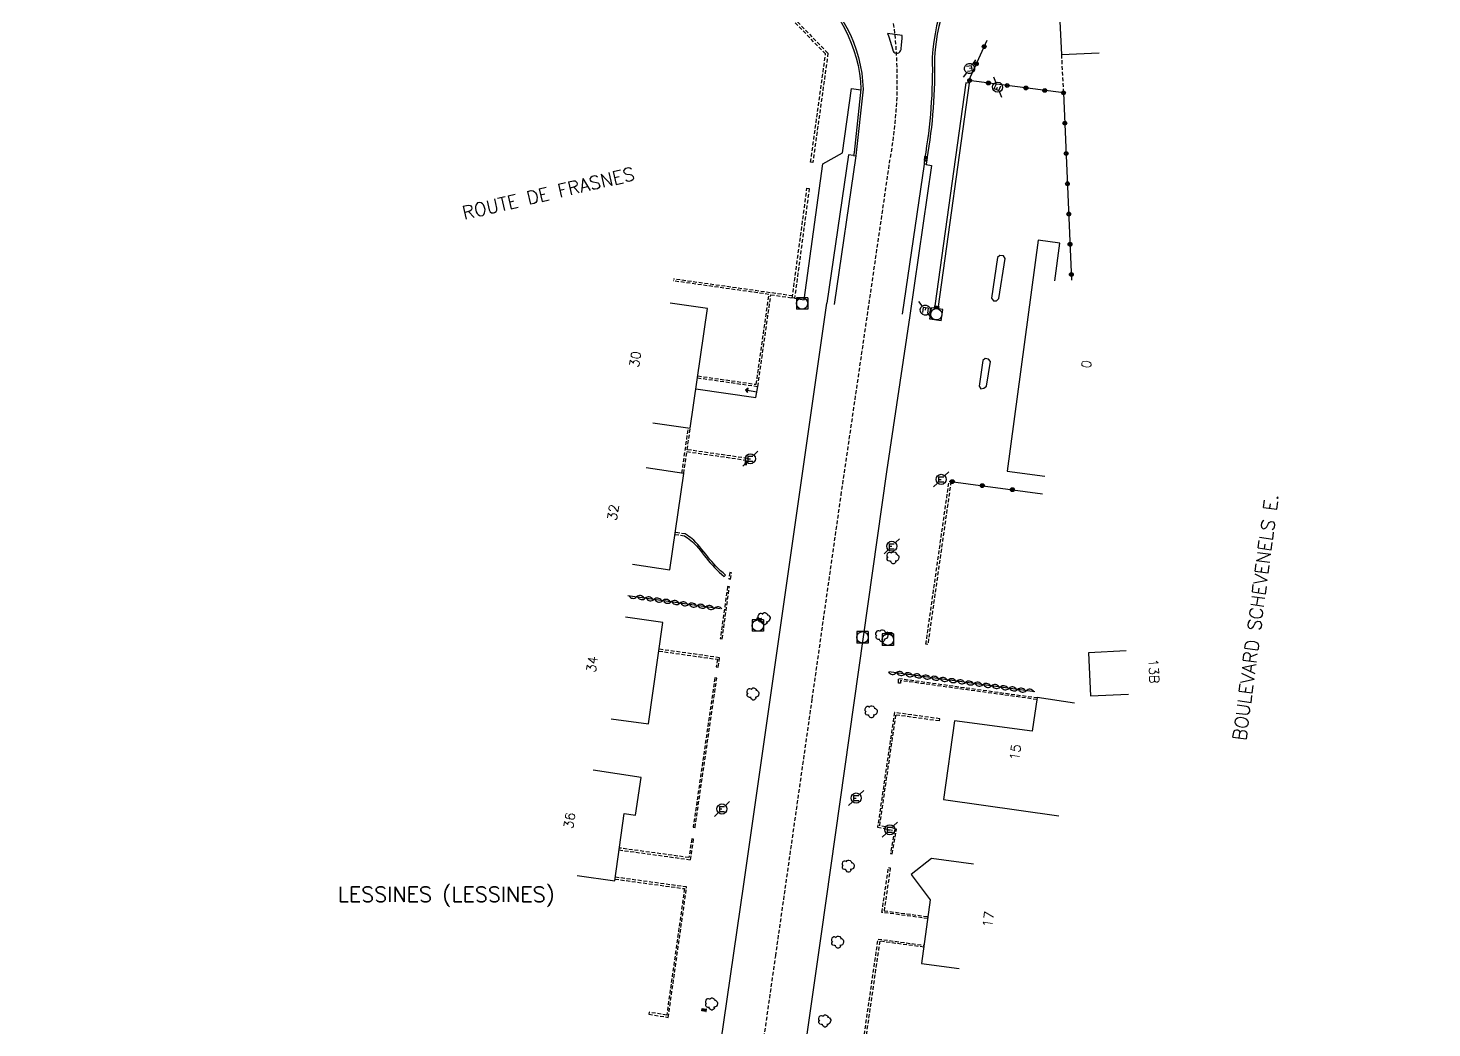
# Model space of a CAD drawing. Header units: millimetres. Extents: x 111000 to 112001, y 155000 to 156000.
# Drawn here: x 111472.1 to 111657.4, y 155745.2 to 155877.2 of the extents above; entities that cross this region are included whole.
import ezdxf
from ezdxf.enums import TextEntityAlignment as Align

# ---------------------------------------------------------------- set-up
doc = ezdxf.new("R2010")
doc.units = ezdxf.units.MM
doc.linetypes.add('DASHED', pattern=[0.75, 0.5, -0.25])
doc.layers.get('0').update_dxf_attribs({"linetype": 'CONTINUOUS'})
for name, color, linetype in [('W0001', 6, 'DASHED'), ('W0008', 7, 'CONTINUOUS'), ('W0100', 7, 'CONTINUOUS'), ('W0112', 1, 'DASHED'), ('W0300', 7, 'CONTINUOUS'), ('W0310', 3, 'CONTINUOUS'), ('W0322', 7, 'CONTINUOUS'), ('W0334', 7, 'CONTINUOUS'), ('W0400', 7, 'CONTINUOUS'), ('W0420', 7, 'CONTINUOUS'), ('W0471', 7, 'CONTINUOUS'), ('W0980', 7, 'CONTINUOUS'), ('W0989', 7, 'CONTINUOUS'), ('W0991', 7, 'CONTINUOUS')]:
    doc.layers.add(name, color=color, linetype=linetype)
doc.styles.get("Standard").update_dxf_attribs({"font": 'romans.shx', "width": 0.85})

# ---------------------------------------------------------------- blocks, each defined once
blk = doc.blocks.new('t322o')
at = {"color": 0, "linetype": 'Continuous'}
for radius in [0.25, 0.150337]:
    blk.add_circle((0, 0), radius, dxfattribs=at)
blk = doc.blocks.new('T471')
for p, q in [((-0.333334, 0.333334), (-0.333334, -0.333334)), ((-0.333334, 0.333334), (0.333334, 0.333334)), ((-0.333334, 0), (0, 0)), ((0.500001, 0.500001), (1.000002, 1.000002)), ((-0.500001, -0.500001), (-1.000002, -1.000002)), ((-0.333334, -0.333334), (0.333334, -0.333334))]:
    blk.add_line(p, q)
blk.add_ellipse((0, 0), major_axis=(0.4714054636000732, 0.4714054636000732), ratio=1, start_param=5.497787143782138, end_param=11.78097245096172)
blk = doc.blocks.new('T400')
for p, q in [((-0.15, 0.3), (0.15, 0.3)), ((-0.15, -0.25), (-0.15, 0.3)), ((-0.15, 0.15), (0.15, 0.15)), ((-0.15, 0), (0.15, 0)), ((0.15, 0.3), (0.15, -0.25)), ((-0.15, -0.15), (0.15, -0.15)), ((-0.15, -0.25), (-0.15, -0.3)), ((-0.15, -0.3), (0.15, -0.3)), ((0.15, -0.3), (0.15, -0.25))]:
    blk.add_line(p, q)
blk = doc.blocks.new('T420')
for p, q in [((0.7499999999708962, 0.75), (-0.7500000000291038, 0.75)), ((-0.7500000000291038, 0.75), (-0.7500000000291038, -0.75)), ((0.75, 0.75), (0.75, -0.75)), ((0.7499999999708962, -0.75), (-0.7500000000291038, -0.75))]:
    blk.add_line(p, q)
blk.add_ellipse((0, 0), major_axis=(-0.5303300858918937, 0.5303300858918937), ratio=0.9999999999925214, start_param=3.926990816990981, end_param=10.21017612417057)
blk = doc.blocks.new('T300')
for p, q in [((-0.7999991999999999, 0.5142852), (-0.8571420000000001, 0.3428568)), ((-0.8571420000000001, 0.3428568), (-0.8571420000000001, 0.1714284)), ((-0.8571420000000001, 0.1714284), (-0.7428564, 0.05714279999999999)), ((-0.6857135999999999, 0.6285708), (-0.7999991999999999, 0.5142852)), ((-0.7999991999999999, -0.05714279999999999), (-0.7428564, 0.05714279999999999)), ((-0.7428564, 0.05714279999999999), (-0.6857135999999999, 0.1142856)), ((-0.5714279999999999, 0.6857135999999999), (-0.6857135999999999, 0.6285708)), ((-0.4571423999999999, 0.6857135999999999), (-0.5714279999999999, 0.6857135999999999)), ((-0.285714, 0.6285708), (-0.4571423999999999, 0.6857135999999999)), ((-0.285714, 0.6285708), (-0.1714284, 0.7428564)), ((-0.2285712, 0.5714279999999999), (-0.285714, 0.6285708)), ((-0.1714284, 0.7428564), (-0.05714279999999999, 0.7999991999999999)), ((-0.05714279999999999, 0.7999991999999999), (0.05714279999999999, 0.7999991999999999)), ((0.05714279999999999, 0.7999991999999999), (0.2285712, 0.7428564)), ((0.2285712, 0.7428564), (0.3428568, 0.6285708)), ((0.3428568, 0.6285708), (0.3999996, 0.5142852)), ((0.4571423999999999, 0.4571423999999999), (0.3428568, 0.4571423999999999)), ((0.3999996, 0.5142852), (0.3999996, 0.4571423999999999)), ((0.5714279999999999, 0.3999996), (0.4571423999999999, 0.4571423999999999)), ((0.5714279999999999, 0.3999996), (0.6857135999999999, 0.285714)), ((0.6857135999999999, 0.285714), (0.7428564, 0.1714284)), ((0.7428564, 0.05714279999999999), (0.6857135999999999, -0.1714284)), ((0.7428564, 0.1714284), (0.7428564, 0.05714279999999999)), ((-0.7999991999999999, -0.1714284), (-0.7999991999999999, -0.05714279999999999)), ((-0.7999991999999999, -0.2285712), (-0.7999991999999999, -0.1714284)), ((-0.7428564, -0.3428568), (-0.7999991999999999, -0.2285712)), ((-0.6857135999999999, -0.3999996), (-0.7428564, -0.3428568)), ((-0.5142852, -0.4571423999999999), (-0.6857135999999999, -0.3999996)), ((-0.3999996, -0.4571423999999999), (-0.5142852, -0.4571423999999999)), ((-0.3999996, -0.4571423999999999), (-0.3428568, -0.4571423999999999)), ((-0.3428568, -0.4571423999999999), (-0.3428568, -0.3999996)), ((-0.3428568, -0.5142852), (-0.3428568, -0.4571423999999999)), ((-0.285714, -0.6285708), (-0.3428568, -0.5142852)), ((-0.1714284, -0.7428564), (-0.285714, -0.6285708)), ((-0.05714279999999999, -0.7999991999999999), (-0.1714284, -0.7428564)), ((0.05714279999999999, -0.7999991999999999), (-0.05714279999999999, -0.7999991999999999)), ((0.1714284, -0.7428564), (0.05714279999999999, -0.7999991999999999)), ((0.2285712, -0.6857135999999999), (0.1714284, -0.7428564)), ((0.285714, -0.4571423999999999), (0.2285712, -0.4571423999999999)), ((0.285714, -0.6285708), (0.2285712, -0.6857135999999999)), ((0.4571423999999999, -0.3999996), (0.285714, -0.4571423999999999)), ((0.3428568, -0.5142852), (0.285714, -0.6285708)), ((0.3428568, -0.5142852), (0.3428568, -0.4571423999999999)), ((0.5714279999999999, -0.3428568), (0.4571423999999999, -0.3999996)), ((0.6285708, -0.285714), (0.5714279999999999, -0.3428568)), ((0.6857135999999999, -0.1714284), (0.6285708, -0.285714))]:
    blk.add_line(p, q)
blk = doc.blocks.new('t310o')
at = {"color": 0, "linetype": 'Continuous'}
for centre, start, end in [((-0.4999987064074958, 0.3750017247803044), 216.8699, 323.1304), ((0.5000012935925042, -0.3749982752196956), 36.8699, 143.1303)]:
    blk.add_arc(centre, 0.625, start, end, dxfattribs=at)

msp = doc.modelspace()

# ---------------------------------------------------------------- linework, layer by layer
at = {"layer": 'W0001', "flags": 128}
msp.add_lwpolyline([(111582.9963303967, 155840.0993868014), (111585.8597966528, 155859.7950655911, 0.1160650496499182), (111584.6296356502, 155886.1394630089)], format="xyb", dxfattribs=at)
at = {"layer": 'W0001'}
msp.add_lwpolyline([(111521.3104620337, 155407.0767177333), (111529.0223475377, 155459.92818952), (111542.3719996692, 155554.3287730552), (111554.4464284665, 155639.693269187), (111561.9621345056, 155692.7564535775), (111570.7723280911, 155754.7457044473), (111575.6065332396, 155788.72554407), (111579.4122491119, 155815.5535478644), (111582.9963303967, 155840.0993868014)], dxfattribs=at)
at = {"layer": 'W0008'}
for points in [[(111659.1626535534, 155921.755116635, -0.0004923902070278767), (111654.7033292979, 155920.6006990821, -1.392411315537651e-05), (111644.495594031, 155917.9691752483, 5.603262293967362e-06), (111619.1192316683, 155911.4276751891, 0.0001108924710795694), (111613.7500476474, 155910.0422766925, -0.0001337490644567967), (111609.2983514644, 155908.8938325657, -0.0282394183907317), (111609.1603334625, 155908.8664661268, -0.003483575315086739), (111608.0305727607, 155908.7161069953, -0.1695831023111407), (111603.8785746474, 155909.6037880987, -0.1132115750505148), (111601.8747004309, 155911.5549000137, 0.01708643997780636), (111601.2370555957, 155912.8494874785, -0.06669472755393394), (111600.5063248559, 155916.2970028561, -0.0682411247692219), (111600.7149474324, 155919.7356435235, -0.009222579995415535), (111602.1054204866, 155926.0935014017, -0.01954163058986219), (111602.9333137761, 155929.0522500095, -0.0005521788097170717), (111603.6783835862, 155931.3542831698, -0.0001131622250464942), (111607.3289193526, 155942.5822788294, -0.001336664073710794), (111608.78291983, 155947.0106545028, -0.0007056545251720496), (111611.5713514177, 155955.387636382)], [(111701.3469737707, 155907.8542341542), (111701.2877439789, 155910.1161473478), (111700.8542429042, 155916.6987754277), (111700.7122878269, 155918.5645891821), (111700.665480077, 155919.1684305889), (111698.9040929135, 155921.4662990599), (111698.3458830425, 155921.4385242538, 0.03064835828589179), (111674.0568079224, 155918.1245612813), (111666.8737687641, 155916.5950867869), (111656.8325305561, 155913.9456332927, 0.01066265458421821), (111616.5433152656, 155902.8651327358), (111609.7459356017, 155900.9453830892, 0.06841771909286491), (111605.1032633042, 155898.933208634, 0.09061822028859218), (111604.3018129313, 155898.2212468445, 0.0600275287952899), (111601.8946232923, 155894.2398856656, -0.08644381611968814), (111597.8396151642, 155888.231244657, 0.1688942990811697), (111591.7397764626, 155873.3781164245, -0.04839495107611154), (111590.7341687499, 155859.9509350942), (111590.6388557098, 155859.2020891927), (111590.3558388186, 155859.2446778584), (111587.4818812835, 155839.446234108)], [(111538.8375159383, 155885.9844138806), (111542.4618869439, 155886.6083077023), (111547.4159367672, 155887.5378478514, 0.0124977514435475), (111552.7242195003, 155888.6997168078, -0.09007988497235624), (111564.0211965503, 155890.4375336969, -0.1260102133446327), (111567.535383008, 155888.0915459027, 0.1075124008903079), (111574.5454845387, 155883.3585551794, -0.2284824829679973), (111582.0193921281, 155869.1582627482), (111581.1229695363, 155860.8161412642), (111581.05361828, 155860.3906130609), (111581.3637544871, 155860.3454533238), (111578.5107795098, 155840.7525394949)]]:
    msp.add_lwpolyline(points, format="xyb", dxfattribs=at)
msp.add_lwpolyline([(111587.4889780208, 155876.2349076395), (111585.5536043148, 155876.4985462356, -0.02589531617910865), (111586.2618089178, 155874.1817696415, 0.7310704733874509), (111587.3187833605, 155874.4020456479, 0.005095780130767638)], format="xyb", close=True, dxfattribs=at)
at = {"layer": 'W0008', "flags": 128}
for points in [[(111515.8496219317, 155407.8466947637), (111530.322, 155508.5442), (111530.322, 155508.5442), (111551.3312, 155656.8089), (111558.7129, 155708.9694), (111558.7129, 155708.9694), (111561.3379, 155728.0801), (111566.5699, 155764.1981), (111566.5699, 155764.1981), (111577.5212153598, 155840.8966324963)], [(111588.4715090921, 155839.3025789635), (111585.4009, 155818.6347), (111576.7582, 155757.6656), (111576.7582, 155757.6656), (111567.5949, 155693.3838), (111555.2443, 155606.2236), (111555.2443, 155606.2236), (111543.3759, 155521.9794), (111532.9811, 155448.5216), (111527.4528132203, 155411.1275853098), (111527.4528132203, 155411.1275853098)]]:
    msp.add_lwpolyline(points, dxfattribs=at)
at = {"layer": 'W0100'}
for p, q in [((111568.159517272, 155828.4501490916), (111568.4161, 155829.9128)), ((111560.25, 155829.6018), (111568.159517272, 155828.4501490916))]:
    msp.add_line(p, q, dxfattribs=at)
for points in [[(111673.2411772125, 155911.241560882), (111671.9221036427, 155916.0644277595), (111666.6083703786, 155914.6111002504), (111660.6341301225, 155912.9664501774), (111653.7655715131, 155911.0548618853), (111642.9047716469, 155908.0482858318), (111637.9099092146, 155906.6342519946), (111633.9700641814, 155905.6004744101), (111628.9694178622, 155904.2458301061), (111624.1334908859, 155902.8844576478), (111619.2319135603, 155901.5349186855), (111613.3116494775, 155899.8425274069), (111607.2795434532, 155898.2226030872), (111608.4860554143, 155873.7121736705), (111613.4800087888, 155873.9579981878)], [(111568.287808636, 155829.1814745458), (111566.8103691975, 155829.4406515233), (111567.0400869702, 155829.1131919915), (111567.1378287293, 155829.6703692959), (111566.8103691975, 155829.4406515233)], [(111544.5781471823, 155765.3497371162), (111549.5317, 155764.6698), (111550.753125195, 155773.5682614486), (111552.256012665, 155773.3408207916), (111553.0055, 155778.2933), (111546.6818001129, 155779.2503020945)]]:
    msp.add_lwpolyline(points, dxfattribs=at)
at = {"layer": 'W0100', "flags": 128}
for points in [[(111607.6315009542, 155843.8794180324), (111608.2935, 155848.8354), (111605.406, 155849.2211), (111601.3356, 155818.7477), (111601.3356, 155818.7477), (111606.2915842618, 155818.0857181293)], [(111554.5532650671, 155825.1076767044), (111559.5023, 155824.3956), (111561.7748, 155840.1898), (111561.7748, 155840.1898), (111556.8257650671, 155840.9018767044)], [(111551.8595740948, 155806.440544147), (111556.8087, 155805.7291), (111558.6365, 155818.4441), (111558.6365, 155818.4441), (111553.6873740948, 155819.155544147)], [(111549.0554310717, 155786.0615841007), (111554.0066, 155785.3645), (111555.891, 155798.7488), (111555.891, 155798.7488), (111550.9398310717, 155799.4458841007)], [(111617.0552589989, 155795.012270151), (111612.0618, 155794.7566), (111612.3534, 155789.0614), (111612.3534, 155789.0614), (111617.3468589989, 155789.317070151)], [(111610.2382214737, 155788.1113859805), (111605.2913, 155788.838), (111604.6412, 155784.412), (111594.3935, 155785.7853), (111592.9463, 155775.3753), (111592.9463, 155775.3753), (111608.1733611494, 155773.2584313261)], [(111596.867033518, 155766.8501144775), (111591.3499, 155767.6002), (111588.6574, 155765.5114), (111591.1823, 155762.152), (111590.0417, 155753.7625), (111590.0417, 155753.7625), (111594.9961210418, 155753.088918423)]]:
    msp.add_lwpolyline(points, dxfattribs=at)
at = {"layer": 'W0112'}
msp.add_line((111558.3888562918, 155818.4796991482), (111559.2535281518, 155824.431393774), dxfattribs=at)
for points in [[(111571.2214639033, 155880.2073827613), (111571.3971076535, 155880.0294803358), (111571.5394295939, 155880.169995336), (111577.6798135364, 155873.9118152547), (111575.6793915652, 155859.4885711489), (111575.3822360103, 155859.5297849352), (111577.3623997743, 155873.8069653246), (111571.5010357726, 155879.7807727913), (111571.3592684931, 155879.64080541), (111571.0079809927, 155879.996610261)], [(111572.9706012291, 155841.596274808), (111574.904167887, 155856.0871595604), (111575.2015323612, 155856.0474812356), (111573.2679657033, 155841.5565964832)], [(111593.9096, 155817.3746), (111590.8513, 155795.8454), (111590.6038, 155795.8806), (111593.6621, 155817.4097)], [(111564.7145, 155805.3649), (111564.5826, 155804.5261), (111564.8296, 155804.4873), (111564.9615, 155805.326)], [(111563.7112, 155796.59), (111564.6684, 155803.4631), (111564.4208, 155803.4976), (111563.4636, 155796.6245)], [(111562.7471, 155791.4403), (111559.8832, 155771.7552), (111560.1306, 155771.7192), (111562.9945, 155791.4043)], [(111586.1556657803, 155768.2263833907), (111586.7345668433, 155771.4936165398), (111584.5062323279, 155771.9341062604), (111586.6591270957, 155786.5893794411), (111592.4157356243, 155785.795245411), (111592.4499, 155786.0429), (111586.4478, 155786.8709), (111584.2243, 155771.735), (111586.4456394837, 155771.2958930339), (111585.9095, 155768.27)]]:
    msp.add_lwpolyline(points, close=True, dxfattribs=at)
for points in [[(111608.4860554143, 155873.7121736705), (111608.7676010952, 155868.6627844006)], [(111560.4964196019, 155831.3048734065), (111568.2038419446, 155830.1959145941), (111569.8908896293, 155842.0604939824), (111557.2495302174, 155843.8471051038)], [(111573.007426353, 155841.8722563076), (111557.2845192124, 155844.0946445354)], [(111560.4608157667, 155831.0574216599), (111568.4161, 155829.9128), (111570.1384, 155842.0253), (111572.9706012291, 155841.596274808)], [(111558.6365, 155818.4441), (111559.0553352888, 155821.3231693248), (111566.7768146458, 155820.2013802651), (111566.6872465502, 155819.6231700003), (111566.9343, 155819.5849), (111567.0625, 155820.4125), (111559.0913254319, 155821.5705651855), (111559.5023, 155824.3956)], [(111557.4782215504, 155810.386593442), (111558.7522975147, 155810.2034431434), (111558.9303531665, 155810.0799150779), (111559.1530654053, 155809.9220331195), (111559.3703611019, 155809.7616528572), (111559.5802053488, 155809.596955156), (111559.7804675434, 155809.4267227282), (111560.0618896453, 155809.1585133846), (111560.3291379335, 155808.8725703084), (111560.5870026545, 155808.5714023008), (111560.8387883675, 155808.2591604011), (111561.0880015482, 155807.9402351493), (111561.3432940755, 155807.6117021481), (111561.6009517338, 155807.2839047604), (111561.8634965699, 155806.9587381788), (111562.1333440148, 155806.6380995401), (111562.415638717, 155806.3207604869), (111562.7122334174, 155806.009219918), (111563.0198987461, 155805.7037504343), (111563.3335172489, 155805.405745758), (111563.6503081231, 155805.1132193116), (111563.9681445837, 155804.8239943081), (111564.1364, 155805.0089), (111563.8199, 155805.2969), (111563.5057, 155805.587), (111563.196, 155805.8812), (111562.8933, 155806.1816), (111562.5996, 155806.4901), (111562.3246, 155806.7991), (111562.058, 155807.1158), (111561.7975, 155807.4384), (111561.5407, 155807.7651), (111561.2852, 155808.0939), (111561.0346, 155808.4146), (111560.7793, 155808.7312), (111560.5155, 155809.0393), (111560.2396, 155809.3345), (111559.9478, 155809.6126), (111559.7384, 155809.7906), (111559.5218, 155809.9606), (111559.2996, 155810.1246), (111559.0739, 155810.2846), (111558.8463, 155810.4425), (111557.5137937578, 155810.6340497373)], [(111555.3615825782, 155794.9885147106), (111563.0829349191, 155793.9014114365), (111562.9328721498, 155792.9199865807), (111563.18, 155792.8822), (111563.3683, 155794.1137), (111555.3964367832, 155795.236073157)], [(111605.2550113924, 155788.5909405056), (111587.2480063842, 155791.0935278547), (111587.2318086155, 155790.7583332129), (111586.9821, 155790.7704), (111587.0115, 155791.3788), (111605.2913, 155788.8383)], [(111550.0905125945, 155768.7409231021), (111559.5339, 155767.4447), (111559.9347, 155770.1538), (111559.6874, 155770.1904), (111559.3228052302, 155767.7260195337), (111550.1245094503, 155768.9886007429)], [(111549.5621776029, 155764.8918387919), (111558.7387500148, 155763.6322393867), (111556.384280293, 155746.9171934759), (111554.0757040523, 155747.3135762709), (111554.0333981044, 155747.0671818579), (111556.5959, 155746.6272), (111559.0213, 155763.8458), (111549.5961744588, 155765.1395164327)], [(111590.8457663348, 155759.6766807079), (111584.7988, 155760.4988), (111585.6607, 155766.4026), (111585.9080776828, 155766.3664851545), (111585.0826496379, 155760.7125089489), (111590.8794454136, 155759.92440176)], [(111590.3327395237, 155755.9031944449), (111584.5067231894, 155756.6952743342), (111582.2962371754, 155741.3764950391), (111582.0488, 155741.4122), (111584.2947, 155756.9764), (111590.3664186025, 155756.150915497)]]:
    msp.add_lwpolyline(points, dxfattribs=at)
at = {"layer": 'W0310'}
msp.add_line((111563.4484, 155800.5406), (111551.2632483252, 155802.292233522), dxfattribs=at)
at = {"layer": 'W0310', "flags": 128}
msp.add_lwpolyline([(111604.9849, 155789.6), (111585.7309, 155792.2243), (111585.7309, 155792.2243)], dxfattribs=at)
at = {"layer": 'W0322'}
msp.add_line((111593.9096, 155817.3746), (111605.9812222872, 155815.7621664889), dxfattribs=at)
msp.add_lwpolyline([(111608.7676010952, 155868.6627844006), (111596.271535923, 155870.3119551689), (111598.6929734623, 155875.6398160552)], dxfattribs=at)
at = {"layer": 'W0322', "flags": 128}
msp.add_lwpolyline([(111608.7676010952, 155868.6627844006), (111609.8386619647, 155843.9546029296)], dxfattribs=at)
at = {"layer": 'W0334'}
for points in [[(111616.5554087619, 155902.8687377255), (111616.4697093027, 155903.1562365984, 2.666615571168633e-06), (111616.4596905702, 155903.1532500939), (111609.6648090374, 155901.2342059819, 0.06841180147457564), (111604.947585623, 155899.1896544559, 0.09061822490722085), (111604.0655005752, 155898.4060615363, 0.06002752879530063), (111601.6208431681, 155894.3625414589, -0.08651918507371291), (111597.6191116376, 155888.4347577328, 0.1690804891933442), (111591.4395951226, 155873.3830349608, -0.04846076608368831), (111590.4374205582, 155859.9954988574), (111590.3558388186, 155859.2446778584)], [(111542.4690658964, 155886.6096546691), (111542.4137423565, 155886.904509389), (111547.3574319324, 155887.8320930052, 0.01247005802825082), (111552.6394226346, 155888.9878120798, -0.09033658998725906), (111564.075993364, 155890.7361274897, -0.1272361562455492), (111567.7554692254, 155888.2954670583, 0.1079497722731013), (111574.6924580501, 155883.622951336, -0.2293315683464994), (111582.3199496752, 155869.1473789459), (111581.42037852, 155860.7759568855), (111581.3637544871, 155860.3454533238)]]:
    msp.add_lwpolyline(points, format="xyb", dxfattribs=at)
for points in [[(111573.2679657033, 155841.5565964832), (111574.5399001533, 155841.3307495325), (111576.9785375667, 155859.3064938391), (111579.5959034098, 155860.7412754159), (111580.7863671094, 155869.2424282342), (111582.0119937009, 155869.0894128789)], [(111581.05361828, 155860.3906130609), (111580.3741903371, 155860.4895463251), (111577.5212153598, 155840.8966324963)], [(111590.6388557098, 155859.2020891927), (111591.3452525673, 155859.099548074), (111588.4715090921, 155839.3025789635)]]:
    msp.add_lwpolyline(points, dxfattribs=at)
msp.add_lwpolyline([(111592.2699880369, 155840.4869909615), (111596.3717277705, 155869.9325704261), (111595.8765093476, 155870.0015538565), (111591.7747696141, 155840.5559743919)], close=True, dxfattribs=at)
at = {"layer": 'W0334', "flags": 128}
msp.add_lwpolyline([(111601.0875, 155846.8269), (111600.8291, 155847.1474), (111600.3725, 155847.2104), (111600.0455, 155846.9569), (111599.2621, 155841.5659), (111599.5462, 155841.2297), (111599.9127, 155841.2256), (111600.2384, 155841.5312), (111601.0875, 155846.8269), (111601.0875, 155846.8269)], dxfattribs=at)
msp.add_lwpolyline([(111599.1162, 155833.209), (111598.8635, 155833.5159), (111598.428, 155833.5862), (111598.0985, 155833.3506), (111597.6141, 155829.9458), (111597.8659, 155829.6129), (111598.2472, 155829.7021), (111598.6037, 155829.9596), (111598.6037, 155829.9596)], close=True, dxfattribs=at)

# ---------------------------------------------------------------- block references
at = {"layer": 'W0300'}
for p in [(111586.3029, 155807.3055), (111569.2936, 155799.2633), (111584.8286, 155796.9895), (111567.8228, 155789.3243), (111583.4212, 155786.9701), (111580.3866, 155766.5903), (111579.0035, 155756.5644), (111562.3488, 155748.4051), (111577.2897, 155746.1532)]:
    msp.add_blockref('T300', p, dxfattribs=at)
at = {"layer": 'W0310'}
for p, rotation in [((111552.4064964093, 155802.127889924), 171.8196873373814), ((111553.5497444934, 155801.9635463261), 171.8196873373814), ((111554.6929925775, 155801.7992027281), 171.8196873373814), ((111555.8362406616, 155801.6348591301), 171.8196873373814), ((111556.9794887457, 155801.4705155321), 171.8196873373814), ((111558.1227368298, 155801.3061719342), 171.8196873373814), ((111559.2659849139, 155801.1418283362), 171.8196873373814), ((111560.409232998, 155800.9774847382), 171.8196873373814), ((111561.5524810821, 155800.8131411403), 171.8196873373814), ((111562.6957291662, 155800.6487975423), 171.8196873373814), ((111586.6741999659, 155792.0957292043), 172.2384725600922), ((111587.818618718, 155791.939746129), 172.2384725600922), ((111588.9630374702, 155791.7837630538), 172.2384725600922), ((111590.1074562223, 155791.6277799785), 172.2384725600922), ((111591.2518749744, 155791.4717969032), 172.2384725600922), ((111592.3962937265, 155791.315813828), 172.2384725600922), ((111593.5407124787, 155791.1598307527), 172.2384725600922), ((111594.6851312308, 155791.0038476774), 172.2384725600922), ((111595.8295499829, 155790.8478646021), 172.2384725600922), ((111596.9739687351, 155790.6918815269), 172.2384725600922), ((111598.1183874872, 155790.5358984516), 172.2384725600922), ((111599.2628062393, 155790.3799153763), 172.2384725600922), ((111600.4072249915, 155790.2239323011), 172.2384725600922), ((111601.5516437436, 155790.0679492258), 172.2384725600922), ((111602.6960624957, 155789.9119661505), 172.2384725600922), ((111603.8404812479, 155789.7559830753), 172.2384725600922)]:
    msp.add_blockref('t310o', p, dxfattribs=dict(at, rotation=rotation))
at = {"layer": 'W0322'}
for p, rotation in [((111598.2971211947, 155874.76882691), 65.55887420863351), ((111597.2627262092, 155872.4928596403), 65.55887420863351), ((111596.3750584819, 155870.2982927576), 172.4818259736447), ((111598.853567005, 155869.9711910866), 172.4818259736447), ((111601.3320755271, 155869.6440894146), 172.4818259736447), ((111603.8105840501, 155869.3169877436), 172.4818259736447), ((111606.2890925731, 155868.9898860726), 172.4818259736447), ((111608.7676010952, 155868.6627844006), 172.4818259736447), ((111608.9408321327, 155864.6665372851), 272.4821281421706), ((111609.1140631701, 155860.6702901697), 272.4821281421706), ((111609.2872942076, 155856.6740430543), 272.4821281421706), ((111609.4605252451, 155852.6777959388), 272.4821281421706), ((111609.6337562825, 155848.6815488234), 272.4821281421706), ((111609.80698732, 155844.6853017079), 272.4821281421706), ((111594.0868600589, 155817.3509229786), 352.3919083580631), ((111598.0516474683, 155816.821337482), 352.3919083580631), ((111602.0164348777, 155816.2917519855), 352.3919083580631)]:
    msp.add_blockref('t322o', p, dxfattribs=dict(at, rotation=rotation))
at = {"layer": 'W0400'}
for p, rotation in [((111590.5921477579, 155859.972233124), 352.3972945767488), ((111591.9963701338, 155840.3732066635), 262.572376788735), ((111568.5869, 155799.167), 82.13924279375979), ((111585.7816, 155797.3257999999), 263.2990154875036), ((111561.3434, 155747.5991), 81.52416276254098)]:
    msp.add_blockref('T400', p, dxfattribs=dict(at, rotation=rotation))
at = {"layer": 'W0420'}
for p in [(111574.254, 155840.8753), (111568.4251, 155798.3478), (111582.2348, 155796.7991), (111585.5776, 155796.4905)]:
    msp.add_blockref('T420', p, dxfattribs=at)
at = {"layer": 'W0420', "rotation": 261.7405906631498}
msp.add_blockref('T420', (111591.9806522097, 155839.4466457811), dxfattribs=at)
at = {"layer": 'W0471'}
for p, rotation in [((111596.3635062173, 155871.875346238), 188.8153050464007), ((111600.0677658406, 155869.4187128317), 65.55887420863351), ((111590.5242547897, 155839.9810187641), 261.7405906631498)]:
    msp.add_blockref('T471', p, dxfattribs=dict(at, rotation=rotation))
for p in [(111567.4347, 155820.3724), (111592.6201, 155817.6494), (111586.0978, 155808.8197), (111581.3963, 155775.5874), (111563.6768, 155774.1407), (111585.8419, 155771.403)]:
    msp.add_blockref('T471', p, dxfattribs=at)

# ---------------------------------------------------------------- texts
at = {"layer": 'W0980'}
msp.add_text('LESSINES (LESSINES)', height=2, dxfattribs=at).set_placement((111527.2930177745, 155762.7386565189), align=Align.MIDDLE)
at = {"layer": 'W0989'}
for s, rotation, p in [('ROUTE DE FRASNES', 13.07897602826926, (111540.7613862364, 155855.4072295135)), ('BOULEVARD SCHEVENELS E.', 82.41573496319833, (111634.133354433, 155799.4454043339))]:
    msp.add_text(s, height=1.75, rotation=rotation, dxfattribs=at).set_placement(p, align=Align.MIDDLE)
at = {"layer": 'W0991'}
for s, rotation, p in [('30', 81.8123641855432, (111552.2251906141, 155833.5032303975)), ('0', 82.39190835783003, (111611.795973245, 155832.8590308198)), ('32', 81.81968733765585, (111549.3090859611, 155813.2960550499)), ('34', 81.98589844295996, (111546.5318128219, 155793.2416929711)), ('13B', 272.9310423618839, (111620.6964802982, 155792.3436392567)), ('15', 82.08545776331543, (111602.3977638078, 155781.6313618141)), ('36', 81.39439832399967, (111543.5493686036, 155772.6148896057)), ('17', 82.25778389177609, (111598.8369595329, 155759.5745132918))]:
    msp.add_text(s, height=1.25, rotation=rotation, dxfattribs=at).set_placement(p, align=Align.MIDDLE)

doc.saveas('drawing.dxf')
